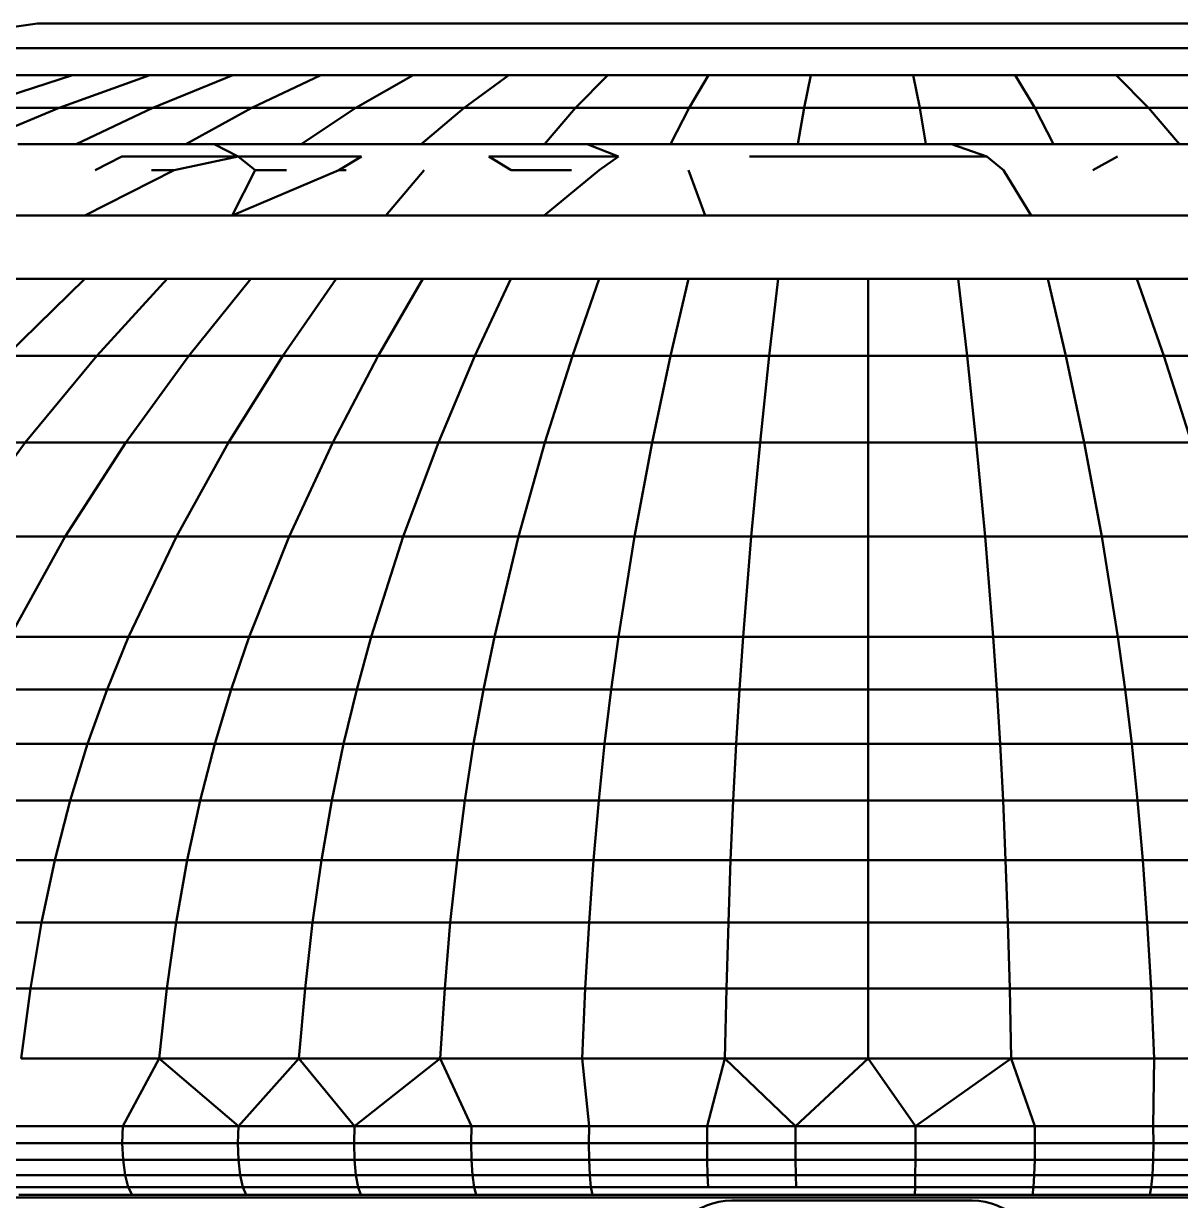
# Model space of a CAD drawing. Header units: millimetres. Extents: x -232 to 1390, y -69 to 653.
# Drawn here: x 145.95 to 177.24, y 518.2 to 550.04 of the extents above; entities that cross this region are included whole.
import ezdxf

# ---------------------------------------------------------------- set-up
doc = ezdxf.new("R2010")
doc.units = ezdxf.units.MM
doc.layers.add('Видимый контур (ГОСТ)', color=7, linetype='Continuous', lineweight=50)

msp = doc.modelspace()

# ---------------------------------------------------------------- linework, layer by layer
at = {"layer": 'Видимый контур (ГОСТ)'}
for p, q in [((146.331, 550.043), (141.695, 549.375)), ((146.331, 550.043), (146.462, 550.043)), ((146.462, 550.043), (146.852, 550.043)), ((146.852, 550.043), (147.498, 550.043)), ((147.498, 550.043), (148.392, 550.043)), ((148.392, 550.043), (149.523, 550.043)), ((149.523, 550.043), (150.878, 550.043)), ((150.878, 550.043), (152.441, 550.043)), ((152.441, 550.043), (154.193, 550.043)), ((154.193, 550.043), (156.115, 550.043)), ((156.115, 550.043), (158.184, 550.043)), ((158.184, 550.043), (160.375, 550.043)), ((160.375, 550.043), (162.663, 550.043)), ((162.663, 550.043), (165.021, 550.043)), ((165.021, 550.043), (167.421, 550.043)), ((167.421, 550.043), (169.836, 550.043)), ((169.836, 550.043), (172.236, 550.043)), ((172.236, 550.043), (174.594, 550.043)), ((174.594, 550.043), (176.882, 550.043)), ((176.882, 550.043), (179.073, 550.043)), ((145.55, 549.375), (146.86, 549.375)), ((146.86, 549.375), (147.187, 549.375)), ((147.187, 549.375), (148.374, 549.375)), ((148.374, 549.375), (149.075, 549.375)), ((149.075, 549.375), (150.043, 549.375)), ((150.043, 549.375), (151.192, 549.375)), ((151.192, 549.375), (151.855, 549.375)), ((151.855, 549.375), (153.514, 549.375)), ((153.514, 549.375), (153.799, 549.375)), ((153.799, 549.375), (155.87, 549.375)), ((155.87, 549.375), (156.013, 549.375)), ((156.013, 549.375), (158.055, 549.375)), ((158.055, 549.375), (158.659, 549.375)), ((158.659, 549.375), (160.318, 549.375)), ((160.318, 549.375), (161.423, 549.375)), ((161.423, 549.375), (162.644, 549.375)), ((162.644, 549.375), (164.271, 549.375)), ((164.271, 549.375), (165.016, 549.375)), ((165.016, 549.375), (167.17, 549.375)), ((167.17, 549.375), (167.42, 549.375)), ((167.42, 549.375), (169.837, 549.375)), ((169.837, 549.375), (170.087, 549.375)), ((170.087, 549.375), (172.241, 549.375)), ((172.241, 549.375), (172.986, 549.375)), ((172.986, 549.375), (174.613, 549.375)), ((174.613, 549.375), (175.834, 549.375)), ((175.834, 549.375), (176.939, 549.375)), ((176.939, 549.375), (178.598, 549.375)), ((144.565, 547.765), (147.28, 548.643)), ((145.365, 548.643), (147.28, 548.643)), ((146.918, 547.765), (149.368, 548.643)), ((147.28, 548.643), (149.368, 548.643)), ((149.368, 548.643), (151.61, 548.643)), ((149.446, 547.765), (151.61, 548.643)), ((153.99, 548.643), (151.61, 548.643)), ((152.128, 547.765), (153.99, 548.643)), ((153.99, 548.643), (156.487, 548.643)), ((154.943, 547.765), (156.487, 548.643)), ((156.487, 548.643), (159.082, 548.643)), ((157.868, 547.765), (159.082, 548.643)), ((159.082, 548.643), (161.754, 548.643)), ((160.88, 547.765), (161.754, 548.643)), ((161.754, 548.643), (164.482, 548.643)), ((163.954, 547.765), (164.482, 548.643)), ((164.482, 548.643), (167.243, 548.643)), ((167.066, 547.765), (167.243, 548.643)), ((170.014, 548.643), (167.243, 548.643)), ((170.014, 548.643), (172.775, 548.643)), ((170.191, 547.765), (170.014, 548.643)), ((172.775, 548.643), (175.503, 548.643)), ((173.303, 547.765), (172.775, 548.643)), ((175.503, 548.643), (178.175, 548.643)), ((176.377, 547.765), (175.503, 548.643)), ((146.918, 547.765), (144.565, 547.765)), ((144.571, 546.776), (146.918, 547.765)), ((149.446, 547.765), (146.918, 547.765)), ((149.446, 547.765), (147.372, 546.776)), ((152.128, 547.765), (149.446, 547.765)), ((152.128, 547.765), (150.344, 546.776)), ((154.943, 547.765), (152.128, 547.765)), ((154.943, 547.765), (153.464, 546.776)), ((157.868, 547.765), (154.943, 547.765)), ((156.705, 546.776), (157.868, 547.765)), ((160.88, 547.765), (157.868, 547.765)), ((160.88, 547.765), (160.043, 546.776)), ((163.954, 547.765), (160.88, 547.765)), ((163.954, 547.765), (163.449, 546.776)), ((167.066, 547.765), (163.954, 547.765)), ((166.897, 546.776), (167.066, 547.765)), ((170.191, 547.765), (167.066, 547.765)), ((173.303, 547.765), (170.191, 547.765)), ((170.191, 547.765), (170.36, 546.776)), ((173.303, 547.765), (173.808, 546.776)), ((176.377, 547.765), (173.303, 547.765)), ((179.389, 547.765), (176.377, 547.765)), ((177.214, 546.777), (176.377, 547.765)), ((146.292, 546.776), (145.802, 546.776)), ((146.657, 546.776), (146.292, 546.776)), ((147.645, 546.776), (146.657, 546.776)), ((149.229, 546.776), (147.645, 546.776)), ((149.555, 546.776), (149.229, 546.776)), ((150.892, 546.776), (149.555, 546.776)), ((151.105, 546.776), (150.892, 546.776)), ((151.755, 546.443), (151.105, 546.776)), ((152.281, 546.776), (151.105, 546.776)), ((153.129, 546.777), (152.281, 546.776)), ((155.202, 546.776), (153.129, 546.777)), ((155.428, 546.776), (155.202, 546.776)), ((155.51, 546.776), (155.428, 546.776)), ((156.868, 546.776), (155.51, 546.776)), ((158.852, 546.777), (156.868, 546.776)), ((159.02, 546.777), (158.852, 546.777)), ((160.186, 546.776), (159.02, 546.777)), ((161.202, 546.776), (160.186, 546.776)), ((162.049, 546.443), (161.202, 546.776)), ((162.256, 546.776), (161.202, 546.776)), ((162.94, 546.776), (162.256, 546.776)), ((165.08, 546.776), (162.94, 546.776)), ((165.166, 546.776), (165.08, 546.776)), ((165.688, 546.776), (165.166, 546.776)), ((167.401, 546.776), (165.688, 546.776)), ((168.797, 546.776), (167.401, 546.776)), ((170.037, 546.776), (168.797, 546.776)), ((171.048, 546.776), (170.037, 546.776)), ((172.004, 546.443), (171.048, 546.776)), ((171.905, 546.776), (171.048, 546.776)), ((173.281, 546.776), (171.905, 546.776)), ((174.974, 546.776), (173.281, 546.776)), ((175.339, 546.776), (174.974, 546.776)), ((175.493, 546.776), (175.339, 546.776)), ((177.683, 546.777), (175.493, 546.776)), ((147.888, 546.074), (148.609, 546.443)), ((151.755, 546.443), (148.609, 546.443)), ((150.023, 546.074), (151.755, 546.443)), ((151.755, 546.443), (152.221, 546.074)), ((155.091, 546.443), (151.755, 546.443)), ((154.481, 546.074), (155.091, 546.443)), ((158.538, 546.443), (159.14, 546.074)), ((162.049, 546.443), (158.538, 546.443)), ((161.525, 546.074), (162.049, 546.443)), ((168.797, 546.441), (165.59, 546.443)), ((172.004, 546.443), (168.797, 546.441)), ((168.797, 546.443), (168.797, 546.441)), ((172.458, 546.074), (172.004, 546.443)), ((174.876, 546.074), (175.545, 546.443)), ((150.023, 546.074), (147.613, 544.85)), ((150.023, 546.074), (149.415, 546.074)), ((154.481, 546.074), (151.6, 544.85)), ((151.6, 544.85), (152.221, 546.074)), ((153.063, 546.074), (152.221, 546.074)), ((154.68, 546.074), (154.481, 546.074)), ((155.752, 544.85), (156.791, 546.074)), ((160.776, 546.074), (159.14, 546.074)), ((161.525, 546.074), (160.03, 544.85)), ((164.392, 544.85), (163.937, 546.074)), ((173.202, 544.85), (172.458, 546.074)), ((147.613, 544.85), (143.831, 544.85)), ((151.6, 544.85), (147.613, 544.85)), ((155.752, 544.85), (151.6, 544.85)), ((160.03, 544.85), (155.752, 544.85)), ((164.392, 544.85), (160.03, 544.85)), ((168.797, 544.85), (164.392, 544.85)), ((173.202, 544.85), (168.797, 544.85)), ((177.564, 544.85), (173.202, 544.85)), ((145.438, 543.136), (147.61, 543.136)), ((145.485, 541.051), (147.61, 543.136)), ((149.834, 543.136), (147.61, 543.136)), ((147.931, 541.051), (149.834, 543.136)), ((152.103, 543.136), (149.834, 543.136)), ((150.428, 541.051), (152.103, 543.136)), ((154.412, 543.136), (152.103, 543.136)), ((152.969, 541.051), (154.412, 543.136)), ((154.412, 543.136), (156.757, 543.136)), ((155.549, 541.051), (156.757, 543.136)), ((156.757, 543.136), (159.13, 543.136)), ((158.16, 541.051), (159.13, 543.136)), ((161.526, 543.136), (159.13, 543.136)), ((160.797, 541.051), (161.526, 543.136)), ((163.94, 543.136), (161.526, 543.136)), ((163.453, 541.051), (163.94, 543.136)), ((163.94, 543.136), (166.365, 543.136)), ((166.122, 541.051), (166.365, 543.136)), ((168.797, 543.136), (166.365, 543.136)), ((168.797, 541.051), (168.797, 543.136)), ((171.228, 543.136), (168.797, 543.136)), ((173.654, 543.136), (171.228, 543.136)), ((171.472, 541.051), (171.228, 543.136)), ((174.141, 541.051), (173.654, 543.136)), ((173.654, 543.136), (176.068, 543.136)), ((176.797, 541.051), (176.068, 543.136)), ((176.068, 543.136), (178.464, 543.136)), ((145.485, 541.051), (147.931, 541.051)), ((145.996, 538.705), (147.931, 541.051)), ((150.428, 541.051), (147.931, 541.051)), ((148.724, 538.705), (150.428, 541.051)), ((152.969, 541.051), (150.428, 541.051)), ((151.501, 538.705), (152.969, 541.051)), ((152.969, 541.051), (155.549, 541.051)), ((154.32, 538.705), (155.549, 541.051)), ((155.549, 541.051), (158.16, 541.051)), ((157.173, 538.705), (158.16, 541.051)), ((160.797, 541.051), (158.16, 541.051)), ((160.054, 538.705), (160.797, 541.051)), ((163.453, 541.051), (160.797, 541.051)), ((162.957, 538.705), (163.453, 541.051)), ((163.453, 541.051), (166.122, 541.051)), ((165.873, 538.705), (166.122, 541.051)), ((166.122, 541.051), (168.797, 541.051)), ((168.797, 538.705), (168.797, 541.051)), ((171.472, 541.051), (168.797, 541.051)), ((174.141, 541.051), (171.472, 541.051)), ((171.72, 538.705), (171.472, 541.051)), ((174.637, 538.705), (174.141, 541.051)), ((174.141, 541.051), (176.797, 541.051)), ((177.539, 538.705), (176.797, 541.051)), ((176.797, 541.051), (179.434, 541.051)), ((143.322, 538.705), (145.996, 538.705)), ((144.13, 536.165), (145.996, 538.705)), ((148.724, 538.705), (145.996, 538.705)), ((147.082, 536.165), (148.724, 538.705)), ((151.501, 538.705), (148.724, 538.705)), ((150.086, 536.165), (151.501, 538.705)), ((151.501, 538.705), (154.32, 538.705)), ((153.135, 536.165), (154.32, 538.705)), ((154.32, 538.705), (157.173, 538.705)), ((156.222, 536.165), (157.173, 538.705)), ((160.054, 538.705), (157.173, 538.705)), ((159.339, 536.165), (160.054, 538.705)), ((162.957, 538.705), (160.054, 538.705)), ((162.479, 536.165), (162.957, 538.705)), ((162.957, 538.705), (165.873, 538.705)), ((165.634, 536.165), (165.873, 538.705)), ((165.873, 538.705), (168.797, 538.705)), ((168.797, 536.165), (168.797, 538.705)), ((171.72, 538.705), (168.797, 538.705)), ((174.637, 538.705), (171.72, 538.705)), ((171.96, 536.165), (171.72, 538.705)), ((175.115, 536.165), (174.637, 538.705)), ((174.637, 538.705), (177.539, 538.705)), ((147.082, 536.165), (144.13, 536.165)), ((145.584, 533.453), (147.082, 536.165)), ((150.086, 536.165), (147.082, 536.165)), ((148.795, 533.453), (150.086, 536.165)), ((150.086, 536.165), (153.135, 536.165)), ((152.055, 533.453), (153.135, 536.165)), ((153.135, 536.165), (156.222, 536.165)), ((155.355, 533.453), (156.222, 536.165)), ((159.339, 536.165), (156.222, 536.165)), ((158.687, 533.453), (159.339, 536.165)), ((162.479, 536.165), (159.339, 536.165)), ((162.043, 533.453), (162.479, 536.165)), ((162.479, 536.165), (165.634, 536.165)), ((165.416, 533.453), (165.634, 536.165)), ((165.634, 536.165), (168.797, 536.165)), ((168.797, 533.453), (168.797, 536.165)), ((171.96, 536.165), (168.797, 536.165)), ((175.115, 536.165), (171.96, 536.165)), ((172.178, 533.453), (171.96, 536.165)), ((175.551, 533.453), (175.115, 536.165)), ((175.115, 536.165), (178.255, 536.165)), ((148.795, 533.453), (145.584, 533.453)), ((148.216, 532.029), (148.795, 533.453)), ((148.795, 533.453), (152.055, 533.453)), ((151.569, 532.029), (152.055, 533.453)), ((152.055, 533.453), (155.355, 533.453)), ((154.965, 532.029), (155.355, 533.453)), ((158.687, 533.453), (155.355, 533.453)), ((158.394, 532.029), (158.687, 533.453)), ((162.043, 533.453), (158.687, 533.453)), ((161.847, 532.029), (162.043, 533.453)), ((162.043, 533.453), (165.416, 533.453)), ((165.318, 532.029), (165.416, 533.453)), ((165.416, 533.453), (168.797, 533.453)), ((168.797, 532.029), (168.797, 533.453)), ((172.178, 533.453), (168.797, 533.453)), ((175.551, 533.453), (172.178, 533.453)), ((172.276, 532.029), (172.178, 533.453)), ((175.746, 532.029), (175.551, 533.453)), ((175.551, 533.453), (178.907, 533.453)), ((148.216, 532.029), (144.911, 532.029)), ((147.687, 530.553), (148.216, 532.029)), ((148.216, 532.029), (151.569, 532.029)), ((151.127, 530.553), (151.569, 532.029)), ((151.569, 532.029), (154.965, 532.029)), ((154.61, 530.553), (154.965, 532.029)), ((158.394, 532.029), (154.965, 532.029)), ((158.127, 530.553), (158.394, 532.029)), ((161.847, 532.029), (158.394, 532.029)), ((161.669, 530.553), (161.847, 532.029)), ((161.847, 532.029), (165.318, 532.029)), ((165.229, 530.553), (165.318, 532.029)), ((165.318, 532.029), (168.797, 532.029)), ((168.797, 530.553), (168.797, 532.029)), ((172.276, 532.029), (168.797, 532.029)), ((175.746, 532.029), (172.276, 532.029)), ((172.365, 530.553), (172.276, 532.029)), ((175.925, 530.553), (175.746, 532.029)), ((175.746, 532.029), (179.2, 532.029)), ((147.687, 530.553), (144.298, 530.553)), ((147.214, 529.017), (147.687, 530.553)), ((147.687, 530.553), (151.127, 530.553)), ((150.731, 529.017), (151.127, 530.553)), ((151.127, 530.553), (154.61, 530.553)), ((154.292, 529.017), (154.61, 530.553)), ((158.127, 530.553), (154.61, 530.553)), ((157.887, 529.017), (158.127, 530.553)), ((161.669, 530.553), (158.127, 530.553)), ((161.509, 529.017), (161.669, 530.553)), ((161.669, 530.553), (165.229, 530.553)), ((165.149, 529.017), (165.229, 530.553)), ((165.229, 530.553), (168.797, 530.553)), ((168.797, 529.017), (168.797, 530.553)), ((172.365, 530.553), (168.797, 530.553)), ((175.925, 530.553), (172.365, 530.553)), ((172.445, 529.017), (172.365, 530.553)), ((176.085, 529.017), (175.925, 530.553)), ((175.925, 530.553), (179.467, 530.553)), ((147.214, 529.017), (143.749, 529.017)), ((146.798, 527.411), (147.214, 529.017)), ((147.214, 529.017), (150.731, 529.017)), ((150.383, 527.411), (150.731, 529.017)), ((150.731, 529.017), (154.292, 529.017)), ((154.012, 527.411), (154.292, 529.017)), ((157.887, 529.017), (154.292, 529.017)), ((157.677, 527.411), (157.887, 529.017)), ((161.509, 529.017), (157.887, 529.017)), ((161.369, 527.411), (161.509, 529.017)), ((161.509, 529.017), (165.149, 529.017)), ((165.078, 527.411), (165.149, 529.017)), ((165.149, 529.017), (168.797, 529.017)), ((168.797, 527.411), (168.797, 529.017)), ((172.445, 529.017), (168.797, 529.017)), ((176.085, 529.017), (172.445, 529.017)), ((172.515, 527.411), (172.445, 529.017)), ((176.225, 527.411), (176.085, 529.017)), ((176.085, 529.017), (179.707, 529.017)), ((146.798, 527.411), (143.267, 527.411)), ((146.441, 525.723), (146.798, 527.411)), ((146.798, 527.411), (150.383, 527.411)), ((150.084, 525.723), (150.383, 527.411)), ((150.383, 527.411), (154.012, 527.411)), ((153.772, 525.723), (154.012, 527.411)), ((157.677, 527.411), (154.012, 527.411)), ((157.496, 525.723), (157.677, 527.411)), ((161.369, 527.411), (157.677, 527.411)), ((161.248, 525.723), (161.369, 527.411)), ((161.369, 527.411), (165.078, 527.411)), ((165.018, 525.723), (165.078, 527.411)), ((165.078, 527.411), (168.797, 527.411)), ((168.797, 525.723), (168.797, 527.411)), ((172.515, 527.411), (168.797, 527.411)), ((176.225, 527.411), (172.515, 527.411)), ((172.576, 525.723), (172.515, 527.411)), ((176.346, 525.723), (176.225, 527.411)), ((176.225, 527.411), (179.917, 527.411)), ((146.441, 525.723), (142.851, 525.723)), ((146.139, 523.938), (146.441, 525.723)), ((146.441, 525.723), (150.084, 525.723)), ((149.831, 523.938), (150.084, 525.723)), ((150.084, 525.723), (153.772, 525.723)), ((153.569, 523.938), (153.772, 525.723)), ((157.496, 525.723), (153.772, 525.723)), ((157.344, 523.938), (157.496, 525.723)), ((161.248, 525.723), (157.496, 525.723)), ((161.146, 523.938), (161.248, 525.723)), ((161.248, 525.723), (165.018, 525.723)), ((164.967, 523.938), (165.018, 525.723)), ((165.018, 525.723), (168.797, 525.723)), ((168.797, 523.938), (168.797, 525.723)), ((172.576, 525.723), (168.797, 525.723)), ((176.346, 525.723), (172.576, 525.723)), ((172.627, 523.938), (172.576, 525.723)), ((176.448, 523.938), (176.346, 525.723)), ((176.346, 525.723), (180.097, 525.723)), ((146.139, 523.938), (142.501, 523.938)), ((145.889, 522.043), (146.139, 523.938)), ((146.139, 523.938), (149.831, 523.938)), ((149.622, 522.043), (149.831, 523.938)), ((149.831, 523.938), (153.569, 523.938)), ((153.402, 522.043), (153.569, 523.938)), ((157.344, 523.938), (153.569, 523.938)), ((157.218, 522.043), (157.344, 523.938)), ((161.146, 523.938), (157.344, 523.938)), ((161.062, 522.043), (161.146, 523.938)), ((161.146, 523.938), (164.967, 523.938)), ((164.925, 522.043), (164.967, 523.938)), ((164.967, 523.938), (168.797, 523.938)), ((168.797, 522.043), (168.797, 523.938)), ((172.627, 523.938), (168.797, 523.938)), ((176.448, 523.938), (172.627, 523.938)), ((172.669, 522.043), (172.627, 523.938)), ((176.532, 522.043), (176.448, 523.938)), ((176.448, 523.938), (180.25, 523.938)), ((145.889, 522.043), (149.622, 522.043)), ((148.641, 520.214), (149.622, 522.043)), ((149.622, 522.043), (153.402, 522.043)), ((151.763, 520.214), (149.622, 522.043)), ((151.763, 520.214), (153.402, 522.043)), ((157.218, 522.043), (153.402, 522.043)), ((153.402, 522.043), (154.905, 520.214)), ((154.905, 520.214), (157.218, 522.043)), ((161.062, 522.043), (157.218, 522.043)), ((157.218, 522.043), (158.068, 520.214)), ((161.062, 522.043), (164.925, 522.043)), ((161.062, 522.043), (161.248, 520.214)), ((164.443, 520.214), (164.925, 522.043)), ((164.925, 522.043), (168.797, 522.043)), ((164.925, 522.043), (166.832, 520.214)), ((166.832, 520.214), (168.797, 522.043)), ((172.669, 522.043), (168.797, 522.043)), ((168.797, 522.043), (170.077, 520.214)), ((170.077, 520.214), (172.669, 522.043)), ((176.532, 522.043), (172.669, 522.043)), ((172.669, 522.043), (173.302, 520.214)), ((176.507, 520.214), (176.532, 522.043)), ((176.532, 522.043), (180.376, 522.043)), ((145.705, 520.214), (148.641, 520.214)), ((148.624, 519.754), (148.641, 520.214)), ((148.641, 520.214), (149.47, 520.214)), ((149.47, 520.214), (151.763, 520.214)), ((151.749, 519.754), (151.763, 520.214)), ((151.763, 520.214), (153.28, 520.214)), ((153.28, 520.214), (154.905, 520.214)), ((154.894, 519.754), (154.905, 520.214)), ((154.905, 520.214), (157.126, 520.214)), ((157.126, 520.214), (158.068, 520.214)), ((158.059, 519.754), (158.068, 520.214)), ((158.068, 520.214), (161, 520.214)), ((161, 520.214), (161.248, 520.214)), ((161.241, 519.754), (161.248, 520.214)), ((161.248, 520.214), (164.443, 520.214)), ((164.439, 519.754), (164.443, 520.214)), ((164.443, 520.214), (164.894, 520.214)), ((164.894, 520.214), (166.832, 520.214)), ((166.83, 519.754), (166.832, 520.214)), ((166.832, 520.214), (168.797, 520.214)), ((168.797, 520.214), (170.077, 520.214)), ((170.077, 520.214), (172.7, 520.214)), ((170.078, 519.754), (170.077, 520.214)), ((172.7, 520.214), (173.302, 520.214)), ((173.302, 520.214), (176.507, 520.214)), ((173.306, 519.754), (173.302, 520.214)), ((176.507, 520.214), (176.594, 520.214)), ((176.514, 519.754), (176.507, 520.214)), ((176.594, 520.214), (179.69, 520.214)), ((145.52, 519.754), (148.624, 519.754)), ((148.624, 519.754), (148.644, 519.296)), ((148.624, 519.754), (151.749, 519.754)), ((151.749, 519.754), (151.766, 519.296)), ((151.749, 519.754), (154.894, 519.754)), ((154.894, 519.754), (154.908, 519.296)), ((154.894, 519.754), (158.059, 519.754)), ((158.059, 519.754), (158.07, 519.296)), ((158.059, 519.754), (161.241, 519.754)), ((161.241, 519.754), (161.249, 519.296)), ((161.241, 519.754), (164.439, 519.754)), ((164.439, 519.754), (164.444, 519.296)), ((164.439, 519.754), (166.83, 519.754)), ((166.83, 519.754), (166.832, 519.296)), ((166.83, 519.754), (170.078, 519.754)), ((170.078, 519.754), (170.076, 519.296)), ((170.078, 519.754), (173.306, 519.754)), ((173.306, 519.754), (173.302, 519.296)), ((173.306, 519.754), (176.514, 519.754)), ((176.514, 519.754), (176.506, 519.296)), ((176.514, 519.754), (179.699, 519.754)), ((145.543, 519.296), (148.644, 519.296)), ((148.644, 519.296), (148.699, 518.884)), ((148.644, 519.296), (151.766, 519.296)), ((151.766, 519.296), (151.812, 518.884)), ((151.766, 519.296), (154.908, 519.296)), ((154.908, 519.296), (154.945, 518.884)), ((154.908, 519.296), (158.07, 519.296)), ((158.07, 519.296), (158.099, 518.884)), ((158.07, 519.296), (161.249, 519.296)), ((161.249, 519.296), (161.269, 518.884)), ((161.249, 519.296), (164.444, 519.296)), ((164.444, 519.296), (164.456, 518.884)), ((164.444, 519.296), (166.832, 519.296)), ((166.832, 519.296), (166.838, 518.884)), ((166.832, 519.296), (170.076, 519.296)), ((170.076, 519.296), (170.073, 518.884)), ((170.076, 519.296), (173.302, 519.296)), ((173.302, 519.296), (173.289, 518.884)), ((173.302, 519.296), (176.506, 519.296)), ((176.506, 519.296), (176.485, 518.884)), ((176.506, 519.296), (179.688, 519.296)), ((145.606, 518.884), (148.699, 518.884)), ((148.699, 518.884), (148.783, 518.558)), ((148.699, 518.884), (151.812, 518.884)), ((151.812, 518.884), (151.883, 518.558)), ((151.812, 518.884), (154.945, 518.884)), ((154.945, 518.884), (155.003, 518.558)), ((154.945, 518.884), (158.099, 518.884)), ((158.099, 518.884), (158.143, 518.558)), ((158.099, 518.884), (161.269, 518.884)), ((161.269, 518.884), (161.301, 518.558)), ((161.269, 518.884), (164.456, 518.884)), ((164.456, 518.884), (164.474, 518.558)), ((164.456, 518.884), (166.838, 518.884)), ((166.838, 518.884), (166.846, 518.558)), ((166.838, 518.884), (170.073, 518.884)), ((170.073, 518.884), (170.068, 518.558)), ((170.073, 518.884), (173.289, 518.884)), ((173.289, 518.884), (173.271, 518.558)), ((173.289, 518.884), (176.485, 518.884)), ((176.485, 518.884), (176.453, 518.558)), ((176.485, 518.884), (179.659, 518.884)), ((145.703, 518.558), (148.783, 518.558)), ((148.783, 518.558), (148.888, 518.349)), ((148.783, 518.558), (151.883, 518.558)), ((151.883, 518.558), (151.972, 518.349)), ((151.883, 518.558), (155.003, 518.558)), ((155.003, 518.558), (155.075, 518.349)), ((155.003, 518.558), (158.143, 518.558)), ((158.143, 518.558), (158.199, 518.349)), ((158.143, 518.558), (161.301, 518.558)), ((161.301, 518.558), (161.34, 518.349)), ((161.301, 518.558), (164.474, 518.558)), ((164.474, 518.558), (166.846, 518.558)), ((166.846, 518.558), (170.068, 518.558)), ((170.068, 518.558), (170.061, 518.349)), ((170.068, 518.558), (173.271, 518.558)), ((173.271, 518.558), (173.247, 518.349)), ((173.271, 518.558), (176.453, 518.558)), ((176.453, 518.558), (176.413, 518.349)), ((176.453, 518.558), (179.614, 518.558)), ((142.936, 518.276), (145.959, 518.276)), ((145.825, 518.349), (148.888, 518.349)), ((145.959, 518.276), (149.004, 518.276)), ((148.888, 518.349), (151.972, 518.349)), ((149.004, 518.276), (152.07, 518.276)), ((155.075, 518.349), (151.972, 518.349)), ((152.07, 518.276), (155.156, 518.276)), ((158.199, 518.349), (155.075, 518.349)), ((155.156, 518.276), (158.261, 518.276)), ((161.34, 518.349), (158.199, 518.349)), ((158.261, 518.276), (161.384, 518.276)), ((161.34, 518.349), (164.497, 518.349)), ((161.384, 518.276), (164.522, 518.276)), ((164.497, 518.349), (166.856, 518.349)), ((164.522, 518.276), (166.867, 518.276)), ((165.109, 518.2), (171.609, 518.2)), ((166.856, 518.349), (170.061, 518.349)), ((166.867, 518.276), (170.053, 518.276)), ((170.053, 518.276), (173.221, 518.276)), ((173.247, 518.349), (170.061, 518.349)), ((173.221, 518.276), (176.368, 518.276)), ((176.413, 518.349), (173.247, 518.349)), ((176.368, 518.276), (179.494, 518.276)), ((176.413, 518.349), (179.557, 518.349))]:
    msp.add_line(p, q, dxfattribs=at)
for centre, start, end in [((165.109, 516.45), 90, 270), ((171.609, 516.45), 270, 90)]:
    msp.add_arc(centre, 1.75, start, end, dxfattribs=at)

doc.saveas('drawing.dxf')
